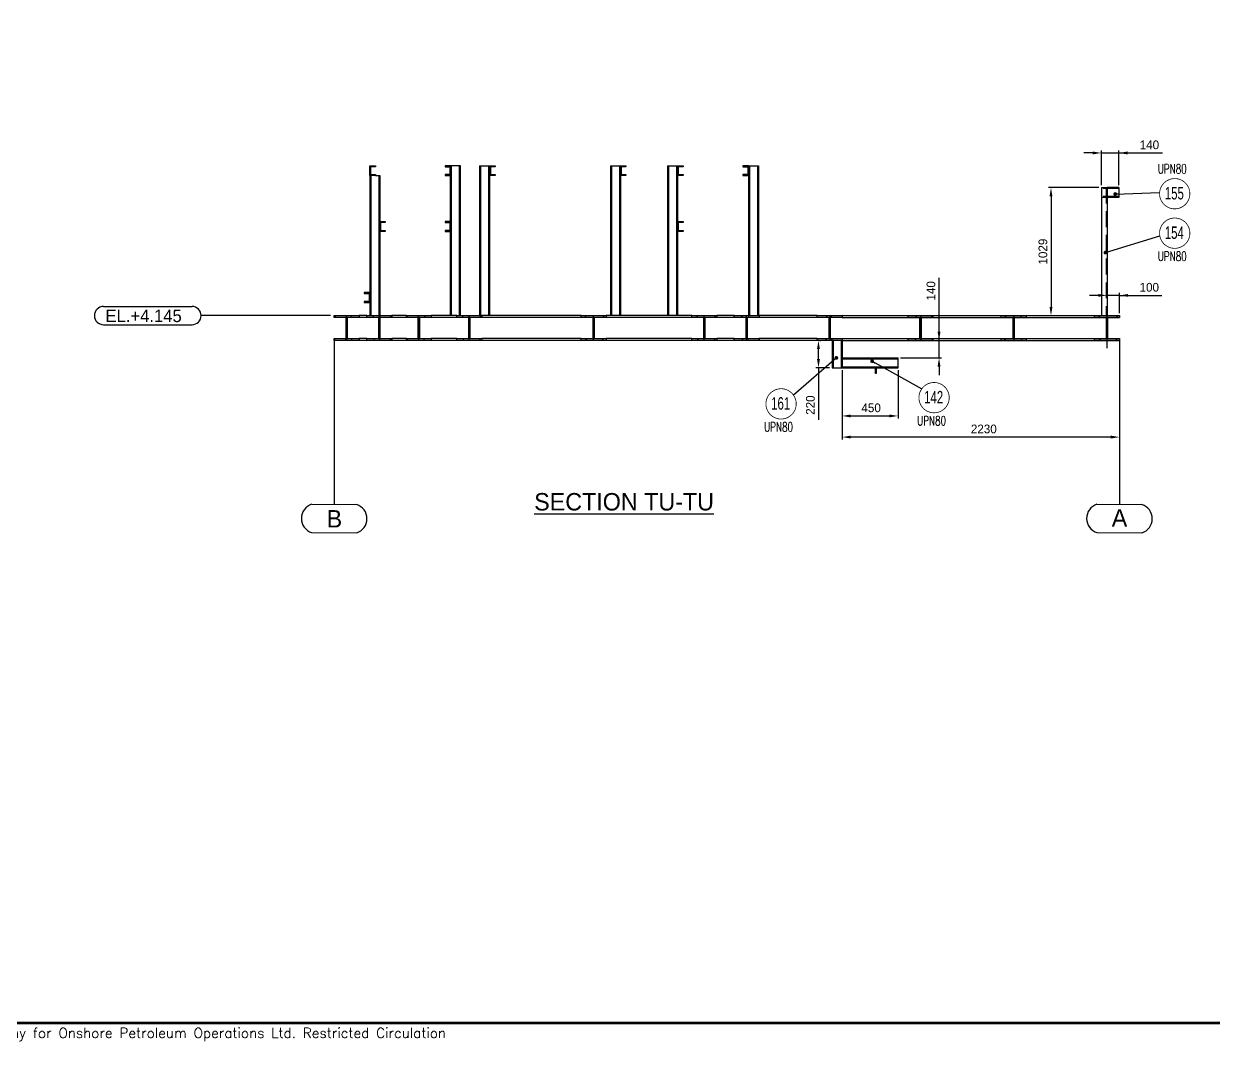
# Model space of a CAD drawing. Header units: millimetres. Extents: x 0 to 16187, y -20471 to 6290.
# Drawn here: x 11028.1 to 11506.3, y 3874.1 to 4283.1 of the extents above; entities that cross this region are included whole.
import ezdxf
from ezdxf.enums import TextEntityAlignment as Align

# ---------------------------------------------------------------- set-up
doc = ezdxf.new("R2010")
doc.units = ezdxf.units.MM
doc.header["$PDSIZE"] = -1
doc.linetypes.add('CENTERX2', pattern=[20.32, 12.7, -2.54, 2.54, -2.54])
doc.linetypes.add('DASHED2', pattern=[9.525, 6.35, -3.175])
doc.layers.add('BORDER1', color=3, linetype='Continuous')
doc.layers.add('BORDER2', color=7, linetype='Continuous')
doc.styles.add('MtXpl_txt_shx', font='txt.shx', dxfattribs={"height": 0.2})
doc.styles.add('ROMANC', font='ROMANC', dxfattribs={"height": 5})
doc.styles.add('ROMAND-1', font='ic-romand.shx')
doc.styles.add('ROMANS', font='ROMANS.shx', dxfattribs={"width": 0.8})
doc.styles.add('ROMANT', font='ROMANT', dxfattribs={"height": 4})
doc.styles.add('SLDTEXTSTYLE2', font='TXT', dxfattribs={"width": 0.686449})
doc.dimstyles.new('AM_ISO', dxfattribs={"dimtxt": 3.5, "dimasz": 3.5, "dimexe": 1, "dimexo": 1, "dimgap": 1.5, "dimtad": 1, "dimdsep": 46, "dimtxsty": 'Standard', "dimcen": 0, "dimclrd": 1, "dimclre": 1, "dimclrt": 1, "dimadec": 0, "dimazin": 2, "dimtp": 0.1, "dimtm": 0.1, "dimtfac": 0.71, "dimtdec": 3, "dimtmove": 0, "dimatfit": 3, "dimfxl": 1, "dimlwd": -1, "dimlwe": -1, "dimarcsym": 1})
doc.dimstyles.new('AM_ISO$7', dxfattribs={"dimtxt": 3.5, "dimasz": 3.5, "dimexe": 1, "dimexo": 1, "dimgap": 1.5, "dimtad": 1, "dimtoh": 1, "dimdsep": 46, "dimtxsty": 'Standard', "dimcen": 0, "dimclrd": 1, "dimclre": 1, "dimclrt": 1, "dimadec": 0, "dimazin": 2, "dimtp": 0.1, "dimtm": 0.1, "dimtfac": 0.71, "dimtdec": 3, "dimtmove": 0, "dimatfit": 3, "dimfxl": 1, "dimlwd": -1, "dimlwe": -1, "dimarcsym": 1})
pattern_1 = [(135, (12620.2604, 4792.7155), (-2.245064, -2.245064), [])]
pattern_2 = [(225, (12620.2604, 4792.7155), (2.245064, -2.245064), [])]

# ---------------------------------------------------------------- blocks, each defined once
blk = doc.blocks.new('*D2759')
at = {"color": 1, "linetype": 'ByBlock'}
for p, q in [((11461.32, 4218.29), (11461.32, 4232.21)), ((11468.32, 4218.29), (11468.32, 4232.21)), ((11457.82, 4231.21), (11454.32, 4231.21)), ((11461.32, 4231.21), (11468.32, 4231.21)), ((11468.32, 4231.21), (11485.91, 4231.21)), ((11471.82, 4231.21), (11475.32, 4231.21))]:
    blk.add_line(p, q, dxfattribs=at)
at = {"color": 1}
for points in [[(11457.82, 4230.63), (11457.82, 4231.8), (11461.32, 4231.21)], [(11471.82, 4231.8), (11471.82, 4230.63), (11468.32, 4231.21)]]:
    blk.add_solid(points, dxfattribs=at)
at = {"layer": 'Defpoints', "color": 0}
for p in [(11468.32, 4231.21), (11461.32, 4217.29), (11468.32, 4217.29)]:
    blk.add_point(p, dxfattribs=at)
at = {"color": 1, "insert": (11480.62, 4234.46), "char_height": 3.5, "attachment_point": 5}
blk.add_mtext('140', dxfattribs=at)
blk = doc.blocks.new('*D2760')
at = {"color": 1, "linetype": 'ByBlock'}
for p, q in [((11463.57, 4173.93), (11463.57, 4174.94)), ((11468.57, 4166.84), (11468.57, 4174.94)), ((11460.07, 4173.94), (11456.57, 4173.94)), ((11468.57, 4173.94), (11463.57, 4173.94)), ((11468.57, 4173.94), (11485.57, 4173.94)), ((11472.07, 4173.94), (11475.57, 4173.94))]:
    blk.add_line(p, q, dxfattribs=at)
at = {"color": 1}
for points in [[(11460.07, 4173.36), (11460.07, 4174.52), (11463.57, 4173.94)], [(11472.07, 4174.52), (11472.07, 4173.36), (11468.57, 4173.94)]]:
    blk.add_solid(points, dxfattribs=at)
at = {"layer": 'Defpoints', "color": 0}
for p in [(11463.57, 4173.94), (11463.57, 4172.93), (11468.57, 4165.84)]:
    blk.add_point(p, dxfattribs=at)
at = {"color": 1, "insert": (11480.57, 4177.19), "char_height": 3.5, "attachment_point": 5}
blk.add_mtext('100', dxfattribs=at)
blk = doc.blocks.new('*D2764')
at = {"color": 1, "linetype": 'ByBlock'}
for p, q in [((11460.32, 4217.29), (11440.06, 4217.29)), ((11441.06, 4213.79), (11441.06, 4169.34)), ((11441.55, 4165.84), (11442.06, 4165.84))]:
    blk.add_line(p, q, dxfattribs=at)
at = {"color": 1}
for points in [[(11441.64, 4213.79), (11440.47, 4213.79), (11441.06, 4217.29)], [(11440.47, 4169.34), (11441.64, 4169.34), (11441.06, 4165.84)]]:
    blk.add_solid(points, dxfattribs=at)
at = {"layer": 'Defpoints', "color": 0}
for p in [(11461.32, 4217.29), (11440.55, 4165.84), (11441.06, 4165.84)]:
    blk.add_point(p, dxfattribs=at)
at = {"color": 1, "insert": (11437.81, 4191.56), "char_height": 3.5, "attachment_point": 5, "rotation": 90}
blk.add_mtext('1029', dxfattribs=at)
blk = doc.blocks.new('*D2765')
at = {"color": 1, "linetype": 'ByBlock'}
for p, q in [((11468.57, 4154.84), (11468.57, 4115.98)), ((11357.07, 4143.84), (11357.07, 4115.98)), ((11465.07, 4116.98), (11360.57, 4116.98))]:
    blk.add_line(p, q, dxfattribs=at)
at = {"color": 1}
for points in [[(11360.57, 4117.57), (11360.57, 4116.4), (11357.07, 4116.98)], [(11465.07, 4116.4), (11465.07, 4117.57), (11468.57, 4116.98)]]:
    blk.add_solid(points, dxfattribs=at)
at = {"layer": 'Defpoints', "color": 0}
for p in [(11468.57, 4155.84), (11357.07, 4144.84), (11357.07, 4116.98)]:
    blk.add_point(p, dxfattribs=at)
at = {"color": 1, "insert": (11414.04, 4120.23), "char_height": 3.5, "attachment_point": 5}
blk.add_mtext('2230', dxfattribs=at)
blk = doc.blocks.new('*D2766')
at = {"color": 1, "linetype": 'ByBlock'}
for p, q in [((11396.05, 4155.84), (11396.05, 4181.07)), ((11396.05, 4159.34), (11396.05, 4162.84)), ((11395.35, 4155.84), (11397.05, 4155.84)), ((11396.05, 4148.84), (11396.05, 4155.84)), ((11380.57, 4148.84), (11397.05, 4148.84)), ((11396.05, 4145.34), (11396.05, 4141.84))]:
    blk.add_line(p, q, dxfattribs=at)
at = {"color": 1}
for points in [[(11395.46, 4159.34), (11396.63, 4159.34), (11396.05, 4155.84)], [(11396.63, 4145.34), (11395.46, 4145.34), (11396.05, 4148.84)]]:
    blk.add_solid(points, dxfattribs=at)
at = {"layer": 'Defpoints', "color": 0}
for p in [(11394.35, 4155.84), (11396.05, 4155.84), (11379.57, 4148.84)]:
    blk.add_point(p, dxfattribs=at)
at = {"color": 1, "insert": (11392.8, 4175.77), "char_height": 3.5, "attachment_point": 5, "rotation": 90}
blk.add_mtext('140', dxfattribs=at)
blk = doc.blocks.new('*D2767')
at = {"color": 1, "linetype": 'ByBlock'}
for p, q in [((11348.07, 4155.84), (11348.57, 4155.84)), ((11347.57, 4148.34), (11347.57, 4152.34)), ((11352.07, 4144.84), (11346.57, 4144.84)), ((11347.57, 4144.84), (11347.57, 4123.96))]:
    blk.add_line(p, q, dxfattribs=at)
at = {"color": 1}
for points in [[(11348.15, 4152.34), (11346.98, 4152.34), (11347.57, 4155.84)], [(11346.98, 4148.34), (11348.15, 4148.34), (11347.57, 4144.84)]]:
    blk.add_solid(points, dxfattribs=at)
at = {"layer": 'Defpoints', "color": 0}
for p in [(11347.07, 4155.84), (11347.57, 4155.84), (11353.07, 4144.84)]:
    blk.add_point(p, dxfattribs=at)
at = {"color": 1, "insert": (11344.32, 4129.83), "char_height": 3.5, "attachment_point": 5, "rotation": 90}
blk.add_mtext('220', dxfattribs=at)
blk = doc.blocks.new('*D2768')
at = {"color": 1, "linetype": 'ByBlock'}
for p, q in [((11357.07, 4143.84), (11357.07, 4124.48)), ((11379.57, 4143.84), (11379.57, 4124.48)), ((11360.57, 4125.48), (11376.07, 4125.48))]:
    blk.add_line(p, q, dxfattribs=at)
at = {"color": 1}
for points in [[(11360.57, 4126.07), (11360.57, 4124.9), (11357.07, 4125.48)], [(11376.07, 4124.9), (11376.07, 4126.07), (11379.57, 4125.48)]]:
    blk.add_solid(points, dxfattribs=at)
at = {"layer": 'Defpoints', "color": 0}
for p in [(11357.07, 4144.84), (11379.57, 4144.84), (11379.57, 4125.48)]:
    blk.add_point(p, dxfattribs=at)
at = {"color": 1, "insert": (11368.74, 4128.73), "char_height": 3.5, "attachment_point": 5}
blk.add_mtext('450', dxfattribs=at)
blk = doc.blocks.new('A$7E9316163A2427E')
at = {"color": 7, "linetype": 'Continuous', "lineweight": 25}
for p, q in [((3.67, 7.35), (39.25, 7.35)), ((3.67, 0), (39.25, 0))]:
    blk.add_line(p, q, dxfattribs=at)
for centre, start, end in [((3.67, 3.67), 90, 270), ((39.25, 3.67), 270, 90)]:
    blk.add_arc(centre, 3.67, start, end, dxfattribs=at)
blk.add_text('EL.+4.145', height=5, dxfattribs=at).set_placement((4.45, 1.05))
blk = doc.blocks.new('A$7E9318A251333')
at = {"color": 1}
blk.add_line((13.2, 77.37), (13.2, 11.43), dxfattribs=at)
at = {"color": 1, "ltscale": 0.2}
blk.add_line((4.15, 11.48), (22.25, 11.39), dxfattribs=at)
at = {"color": 1, "linetype": 'Continuous', "lineweight": 25}
blk.add_line((4.14, 0.09), (22.29, 0.01), dxfattribs=at)
at = {"color": 1, "ltscale": 0.2}
for centre, radius, start, end in [((5.98, 5.79), 5.98, 107.869, 252.0246), ((20.4, 5.69), 5.99, 287.9651, 71.9697)]:
    blk.add_arc(centre, radius, start, end, dxfattribs=at)
at = {"color": 1, "linetype": 'Continuous', "lineweight": 25}
blk.add_text('B', height=7, rotation=359.9537, dxfattribs=at).set_placement((10.17, 2.17))
blk = doc.blocks.new('A$7E9318A25A27D')
at = {"color": 1}
blk.add_line((13.2, 77.36), (13.2, 11.43), dxfattribs=at)
at = {"color": 1, "ltscale": 0.2}
blk.add_line((4.15, 11.48), (22.25, 11.39), dxfattribs=at)
at = {"color": 1, "linetype": 'Continuous', "lineweight": 25}
blk.add_line((4.14, 0.09), (22.29, 0.01), dxfattribs=at)
at = {"color": 1, "ltscale": 0.2}
for centre, radius, start, end in [((5.98, 5.79), 5.98, 107.869, 252.0246), ((20.4, 5.69), 5.99, 287.9651, 71.9697)]:
    blk.add_arc(centre, radius, start, end, dxfattribs=at)
at = {"color": 1, "linetype": 'Continuous', "lineweight": 25}
blk.add_text('A', height=7, rotation=359.9537, dxfattribs=at).set_placement((10.1, 2.5))
blk = doc.blocks.new('*U609')
at = {"layer": 'BORDER1', "color": 154, "true_color": 0x1859a9, "const_width": 1}
blk.add_lwpolyline([(1.81, 811), (1144, 811), (1144, 0), (0, 0), (0, 811)], close=True, dxfattribs=at)
at = {"layer": 'BORDER2', "color": 154, "true_color": 0x1859a9, "style": 'ROMANS'}
blk.add_text('2017 ADNOC Onshore . All rights reserved. Abu Dhabi Company for Onshore Petroleum Operations Ltd. Restricted Circulation', height=4, dxfattribs=at).set_placement((489.5, -2), align=Align.TOP_CENTER)
at = {"layer": 'BORDER2', "flags": 8}
for tag, height, style, p in [('REV-A', 3.24, 'ROMANS', (986.93, 140.25)), ('RE-A', 8.06, 'ROMANT', (1084.63, 7.17))]:
    blk.add_attdef(tag, text='', height=height, dxfattribs=dict(at, style=style)).set_placement(p, align=Align.CENTER)
at = {"layer": 'BORDER2', "style": 'ROMANS', "width": 3.830216}
blk.add_attdef('DATE-A', text='', height=3.24, dxfattribs=at).set_placement((995.51, 140.25), (1008.51, 140.25), align=Align.FIT)
at = {"layer": 'BORDER2'}
for tag, height, style, p in [('DRN-A', 3.24, 'ROMANS', (1018.38, 140.25)), ('CHD-A', 3.24, 'ROMANS', (1032.35, 140.25)), ('APD-A', 3.24, 'ROMANS', (1046.64, 140.25)), ('CONS_CONT_VEND', 4.2, 'ROMANC', (1061.39, 72.83))]:
    blk.add_attdef(tag, text='', height=height, dxfattribs=dict(at, style=style)).set_placement(p, align=Align.CENTER)
at = {"layer": 'BORDER2', "style": 'ROMANS', "width": 0.8}
for tag, p, height in [('1:X', (997.23, 122.55), 3.5), ('LOC', (1042.74, 122.55), 3.5), ('PROJ_NO', (1118.64, 122.55), 3.5), ('CONS_DRG_NO', (1011, 63), 3)]:
    blk.add_attdef(tag, p, '', height=height, dxfattribs=at)
at = {"layer": 'BORDER2', "lineweight": 30, "width": 0.8, "flags": 104}
blk.add_attdef('COMMENTS-A', text='', height=2.2, dxfattribs=at).set_placement((1055.21, 142.07), align=Align.MIDDLE_LEFT)
at = {"layer": 'BORDER2', "style": 'ROMANS', "width": 0.8}
for tag, p in [('PROJECT_TITLE_1', (1061.07, 55.35)), ('PROJECT_TITLE_2', (1061.07, 49.3))]:
    blk.add_attdef(tag, text='', height=3.5, dxfattribs=at).set_placement(p, align=Align.MIDDLE)
at = {"layer": 'BORDER2', "style": 'ROMANT', "width": 0.8}
for tag, p in [('DRG_TITLE_1', (1061.07, 36.31)), ('DRG_TITLE_2', (1061.07, 28.31)), ('DRG_TITLE_3', (1061.07, 20.31))]:
    blk.add_attdef(tag, text='', height=5, dxfattribs=at).set_placement(p, align=Align.CENTER)
at = {"layer": 'BORDER2', "style": 'ROMANT'}
for tag, p in [('AR', (995, 7.17)), ('PA', (1011.74, 7.17)), ('DC', (1028.45, 7.17)), ('TS', (1120.84, 7.17))]:
    blk.add_attdef(tag, p, '', height=8.06, dxfattribs=at)
for tag, p in [('SRNO', (1074.7, 7.17)), ('SH', (1115.8, 7.18))]:
    blk.add_attdef(tag, text='', height=8.06, dxfattribs=at).set_placement(p, align=Align.RIGHT)
at = {"layer": 'BORDER2', "style": 'ROMANS', "flags": 2}
blk.add_attdef('TB_VERSION', text='', height=2, dxfattribs=at).set_placement((1, -1), align=Align.TOP_LEFT)

msp = doc.modelspace()

# ---------------------------------------------------------------- hatches: boundary and pattern name
at = {"linetype": 'Continuous', "lineweight": 18}
h = msp.add_hatch(dxfattribs=at)
h.set_pattern_fill('ANSI31', angle=180, style=0)
h.set_pattern_definition(pattern_2)
h.paths.add_polyline_path([(11152.8736, 4155.83878), (11157.8736, 4155.83878), (11157.8736, 4165.83878), (11152.8736, 4165.83878), (11152.8736, 4165.08878), (11157.6486, 4165.08878), (11157.6486, 4156.58878), (11152.8736, 4156.58878)], flags=0)
h = msp.add_hatch(dxfattribs=at)
h.set_pattern_fill('ANSI31', angle=90, style=0)
h.set_pattern_definition(pattern_1)
h.paths.add_polyline_path([(11158.0986, 4156.58878), (11158.0986, 4165.08878), (11162.8736, 4165.08878), (11162.8736, 4165.83878), (11157.8736, 4165.83878), (11157.8736, 4155.83878), (11162.8736, 4155.83878), (11162.8736, 4156.58878)], flags=0)
h = msp.add_hatch(dxfattribs=at)
h.set_pattern_fill('ANSI31', angle=90, style=0)
h.set_pattern_definition(pattern_1)
h.paths.add_polyline_path([(11171.0236, 4155.83878), (11171.0236, 4165.83878), (11166.0236, 4165.83878), (11166.0236, 4165.08878), (11170.7986, 4165.08878), (11170.7986, 4156.58878), (11166.0236, 4156.58878), (11166.0236, 4155.83878)], flags=0)
h = msp.add_hatch(dxfattribs=at)
h.set_pattern_fill('ANSI31', angle=180, style=0)
h.set_pattern_definition(pattern_2)
h.paths.add_polyline_path([(11171.0236, 4155.83878), (11176.0236, 4155.83878), (11176.0236, 4156.58878), (11171.2486, 4156.58878), (11171.2486, 4165.08878), (11176.0236, 4165.08878), (11176.0236, 4165.83878), (11171.0236, 4165.83878)], flags=0)
h = msp.add_hatch(dxfattribs=at)
h.set_pattern_fill('ANSI31', angle=90, style=0)
h.set_pattern_definition(pattern_1)
h.paths.add_polyline_path([(11186.9236, 4155.83878), (11186.9236, 4165.83878), (11181.9236, 4165.83878), (11181.9236, 4165.08878), (11186.6986, 4165.08878), (11186.6986, 4156.58878), (11181.9236, 4156.58878), (11181.9236, 4155.83878)], flags=0)
h = msp.add_hatch(dxfattribs=at)
h.set_pattern_fill('ANSI31', angle=180, style=0)
h.set_pattern_definition(pattern_2)
h.paths.add_polyline_path([(11186.9236, 4155.83878), (11191.9236, 4155.83878), (11191.9236, 4156.58878), (11187.1486, 4156.58878), (11187.1486, 4165.08878), (11191.9236, 4165.08878), (11191.9236, 4165.83878), (11186.9236, 4165.83878)], flags=0)
h = msp.add_hatch(dxfattribs=at)
h.set_pattern_fill('ANSI31', angle=90, style=0)
h.set_pattern_definition(pattern_1)
h.paths.add_polyline_path([(11207.1736, 4155.83878), (11207.1736, 4165.83878), (11202.1736, 4165.83878), (11202.1736, 4165.08878), (11206.9486, 4165.08878), (11206.9486, 4156.58878), (11202.1736, 4156.58878), (11202.1736, 4155.83878)], flags=0)
h = msp.add_hatch(dxfattribs=at)
h.set_pattern_fill('ANSI31', angle=180, style=0)
h.set_pattern_definition(pattern_2)
h.paths.add_polyline_path([(11207.1736, 4155.83878), (11212.1736, 4155.83878), (11212.1736, 4156.58878), (11207.3986, 4156.58878), (11207.3986, 4165.08878), (11212.1736, 4165.08878), (11212.1736, 4165.83878), (11207.1736, 4165.83878)], flags=0)
h = msp.add_hatch(dxfattribs=at)
h.set_pattern_fill('ANSI31', angle=90, style=0)
h.set_pattern_definition(pattern_1)
h.paths.add_polyline_path([(11257.1736, 4155.83878), (11257.1736, 4165.83878), (11252.1736, 4165.83878), (11252.1736, 4165.08878), (11256.9486, 4165.08878), (11256.9486, 4156.58878), (11252.1736, 4156.58878), (11252.1736, 4155.83878)], flags=0)
h = msp.add_hatch(dxfattribs=at)
h.set_pattern_fill('ANSI31', angle=180, style=0)
h.set_pattern_definition(pattern_2)
h.paths.add_polyline_path([(11257.1736, 4155.83878), (11262.1736, 4155.83878), (11262.1736, 4156.58878), (11257.3986, 4156.58878), (11257.3986, 4165.08878), (11262.1736, 4165.08878), (11262.1736, 4165.83878), (11257.1736, 4165.83878)], flags=0)
h = msp.add_hatch(dxfattribs=at)
h.set_pattern_fill('ANSI31', angle=90, style=0)
h.set_pattern_definition(pattern_1)
h.paths.add_polyline_path([(11301.6736, 4155.83878), (11301.6736, 4165.83878), (11296.6736, 4165.83878), (11296.6736, 4165.08878), (11301.4486, 4165.08878), (11301.4486, 4156.58878), (11296.6736, 4156.58878), (11296.6736, 4155.83878)], flags=0)
h = msp.add_hatch(dxfattribs=at)
h.set_pattern_fill('ANSI31', angle=180, style=0)
h.set_pattern_definition(pattern_2)
h.paths.add_polyline_path([(11301.6736, 4155.83878), (11306.6736, 4155.83878), (11306.6736, 4156.58878), (11301.8986, 4156.58878), (11301.8986, 4165.08878), (11306.6736, 4165.08878), (11306.6736, 4165.83878), (11301.6736, 4165.83878)], flags=0)
h = msp.add_hatch(dxfattribs=at)
h.set_pattern_fill('ANSI31', angle=90, style=0)
h.set_pattern_definition(pattern_1)
h.paths.add_polyline_path([(11318.6736, 4155.83878), (11318.6736, 4165.83878), (11313.6736, 4165.83878), (11313.6736, 4165.08878), (11318.4486, 4165.08878), (11318.4486, 4156.58878), (11313.6736, 4156.58878), (11313.6736, 4155.83878)], flags=0)
h = msp.add_hatch(dxfattribs=at)
h.set_pattern_fill('ANSI31', angle=180, style=0)
h.set_pattern_definition(pattern_2)
h.paths.add_polyline_path([(11318.6736, 4155.83878), (11323.6736, 4155.83878), (11323.6736, 4156.58878), (11318.8986, 4156.58878), (11318.8986, 4165.08878), (11323.6736, 4165.08878), (11323.6736, 4165.83878), (11318.6736, 4165.83878)], flags=0)
h = msp.add_hatch(dxfattribs=at)
h.set_pattern_fill('ANSI31', angle=180, style=0)
h.set_pattern_definition(pattern_2)
h.paths.add_polyline_path([(11347.0736, 4155.83878), (11352.0736, 4155.83878), (11352.0736, 4165.83878), (11347.0736, 4165.83878), (11347.0736, 4165.08878), (11351.8486, 4165.08878), (11351.8486, 4156.58878), (11347.0736, 4156.58878)], flags=0)
h = msp.add_hatch(dxfattribs=at)
h.set_pattern_fill('ANSI31', angle=90, style=0)
h.set_pattern_definition(pattern_1)
h.paths.add_polyline_path([(11352.0736, 4155.83878), (11357.0736, 4155.83878), (11357.0736, 4156.58878), (11352.2986, 4156.58878), (11352.2986, 4165.08878), (11357.0736, 4165.08878), (11357.0736, 4165.83878), (11352.0736, 4165.83878)], flags=0)
h = msp.add_hatch(dxfattribs=at)
h.set_pattern_fill('ANSI31', angle=180, style=0)
h.set_pattern_definition(pattern_2)
h.paths.add_polyline_path([(11383.5736, 4155.83878), (11388.5736, 4155.83878), (11388.5736, 4165.83878), (11383.5736, 4165.83878), (11383.5736, 4165.08878), (11388.3486, 4165.08878), (11388.3486, 4156.58878), (11383.5736, 4156.58878)], flags=0)
h = msp.add_hatch(dxfattribs=at)
h.set_pattern_fill('ANSI31', angle=90, style=0)
h.set_pattern_definition(pattern_1)
h.paths.add_polyline_path([(11388.5736, 4155.83878), (11393.5736, 4155.83878), (11393.5736, 4156.58878), (11388.7986, 4156.58878), (11388.7986, 4165.08878), (11393.5736, 4165.08878), (11393.5736, 4165.83878), (11388.5736, 4165.83878)], flags=0)
h = msp.add_hatch(dxfattribs=at)
h.set_pattern_fill('ANSI31', angle=180, style=0)
h.set_pattern_definition(pattern_2)
h.paths.add_polyline_path([(11421.0736, 4155.83878), (11426.0736, 4155.83878), (11426.0736, 4165.83878), (11421.0736, 4165.83878), (11421.0736, 4165.08878), (11425.8486, 4165.08878), (11425.8486, 4156.58878), (11421.0736, 4156.58878)], flags=0)
h = msp.add_hatch(dxfattribs=at)
h.set_pattern_fill('ANSI31', angle=90, style=0)
h.set_pattern_definition(pattern_1)
h.paths.add_polyline_path([(11426.0736, 4155.83878), (11431.0736, 4155.83878), (11431.0736, 4156.58878), (11426.2986, 4156.58878), (11426.2986, 4165.08878), (11431.0736, 4165.08878), (11431.0736, 4165.83878), (11426.0736, 4165.83878)], flags=0)
h = msp.add_hatch(dxfattribs=at)
h.set_pattern_fill('ANSI31', angle=90, style=0)
h.set_pattern_definition(pattern_1)
h.paths.add_polyline_path([(11463.3486, 4165.08878), (11463.3486, 4156.58878), (11458.5736, 4156.58878), (11458.5736, 4155.83878), (11463.5736, 4155.83878), (11463.5736, 4165.83878), (11458.5736, 4165.83878), (11458.5736, 4165.08878)], flags=0)
h = msp.add_hatch(dxfattribs=at)
h.set_pattern_fill('ANSI31', angle=180, style=0)
h.set_pattern_definition(pattern_2)
h.paths.add_polyline_path([(11463.5736, 4155.83878), (11468.5736, 4155.83878), (11468.5736, 4156.58878), (11463.7986, 4156.58878), (11463.7986, 4165.08878), (11468.5736, 4165.08878), (11468.5736, 4165.83878), (11463.5736, 4165.83878)], flags=0)

# ---------------------------------------------------------------- linework, layer by layer
at = {"color": 7, "linetype": 'Continuous', "lineweight": 25}
for p, q in [((11167.1736, 4226.08878), (11169.4236, 4226.08878)), ((11167.1736, 4222.08878), (11167.1736, 4226.08878)), ((11167.4736, 4225.68878), (11167.4736, 4222.48878)), ((11169.4236, 4225.68878), (11167.4736, 4225.68878)), ((11167.4736, 4222.48878), (11169.4236, 4222.48878)), ((11169.4236, 4226.08878), (11169.4236, 4225.68878)), ((11169.4236, 4222.48878), (11169.4236, 4222.08878)), ((11197.4236, 4226.08878), (11197.4236, 4225.68878)), ((11199.6736, 4226.08878), (11197.4236, 4226.08878)), ((11197.4236, 4225.68878), (11199.3736, 4225.68878)), ((11197.4236, 4222.48878), (11197.4236, 4222.08878)), ((11199.3736, 4222.48878), (11197.4236, 4222.48878)), ((11199.3736, 4225.68878), (11199.3736, 4222.48878)), ((11199.6736, 4222.08878), (11199.6736, 4226.08878)), ((11200.0736, 4226.08878), (11199.6736, 4226.08878)), ((11199.6736, 4165.83878), (11199.6736, 4226.08878)), ((11200.0736, 4165.83878), (11200.0736, 4226.08878)), ((11203.2736, 4226.08878), (11200.0736, 4226.08878)), ((11203.2736, 4165.83878), (11203.2736, 4226.08878)), ((11203.6736, 4226.08878), (11203.2736, 4226.08878)), ((11203.6736, 4165.83878), (11203.6736, 4226.08878)), ((11211.3486, 4226.08878), (11211.3486, 4165.83878)), ((11211.3486, 4226.08878), (11211.7486, 4226.08878)), ((11211.7486, 4226.08878), (11211.7486, 4165.83878)), ((11211.7486, 4226.08878), (11214.9486, 4226.08878)), ((11214.9486, 4226.08878), (11215.3486, 4226.08878)), ((11214.9486, 4226.08878), (11214.9486, 4165.83878)), ((11215.3486, 4222.08878), (11215.3486, 4226.08878)), ((11215.3486, 4226.08878), (11217.5986, 4226.08878)), ((11215.3486, 4226.08878), (11215.3486, 4165.83878)), ((11217.5986, 4225.68878), (11215.6486, 4225.68878)), ((11215.6486, 4225.68878), (11215.6486, 4222.48878)), ((11215.6486, 4222.48878), (11217.5986, 4222.48878)), ((11217.5986, 4226.08878), (11217.5986, 4225.68878)), ((11217.5986, 4222.48878), (11217.5986, 4222.08878)), ((11263.9236, 4226.08878), (11263.9236, 4165.83878)), ((11263.9236, 4226.08878), (11264.3236, 4226.08878)), ((11264.3236, 4226.08878), (11264.3236, 4165.83878)), ((11264.3236, 4226.08878), (11267.5236, 4226.08878)), ((11267.5236, 4226.08878), (11267.5236, 4165.83878)), ((11267.5236, 4226.08878), (11267.9236, 4226.08878)), ((11267.9236, 4226.08878), (11270.1736, 4226.08878)), ((11267.9236, 4222.08878), (11267.9236, 4226.08878)), ((11267.9236, 4226.08878), (11267.9236, 4165.83878)), ((11270.1736, 4225.68878), (11268.2236, 4225.68878)), ((11268.2236, 4225.68878), (11268.2236, 4222.48878)), ((11268.2236, 4222.48878), (11270.1736, 4222.48878)), ((11270.1736, 4226.08878), (11270.1736, 4225.68878)), ((11270.1736, 4222.48878), (11270.1736, 4222.08878)), ((11286.9236, 4226.08878), (11287.3236, 4226.08878)), ((11286.9236, 4226.08878), (11286.9236, 4165.83878)), ((11287.3236, 4226.08878), (11287.3236, 4165.83878)), ((11287.3236, 4226.08878), (11290.5236, 4226.08878)), ((11290.5236, 4226.08878), (11290.5236, 4165.83878)), ((11290.5236, 4226.08878), (11290.9236, 4226.08878)), ((11290.9236, 4226.08878), (11293.1736, 4226.08878)), ((11290.9236, 4222.08878), (11290.9236, 4226.08878)), ((11290.9236, 4226.08878), (11290.9236, 4165.83878)), ((11291.2236, 4225.68878), (11291.2236, 4222.48878)), ((11293.1736, 4225.68878), (11291.2236, 4225.68878)), ((11291.2236, 4222.48878), (11293.1736, 4222.48878)), ((11293.1736, 4226.08878), (11293.1736, 4225.68878)), ((11293.1736, 4222.48878), (11293.1736, 4222.08878)), ((11317.1736, 4226.08878), (11317.1736, 4225.68878)), ((11319.4236, 4226.08878), (11317.1736, 4226.08878)), ((11317.1736, 4225.68878), (11319.1236, 4225.68878)), ((11317.1736, 4222.48878), (11317.1736, 4222.08878)), ((11319.1236, 4222.48878), (11317.1736, 4222.48878)), ((11319.1236, 4225.68878), (11319.1236, 4222.48878)), ((11319.4236, 4222.08878), (11319.4236, 4226.08878)), ((11319.4236, 4226.08878), (11319.4236, 4165.83878)), ((11319.4236, 4226.08878), (11319.8236, 4226.08878)), ((11319.8236, 4226.08878), (11319.8236, 4165.83878)), ((11319.8236, 4226.08878), (11323.0236, 4226.08878)), ((11323.0236, 4226.08878), (11323.4236, 4226.08878)), ((11323.0236, 4226.08878), (11323.0236, 4165.83878)), ((11323.4236, 4226.08878), (11323.4236, 4165.83878)), ((11169.4236, 4222.08878), (11167.1736, 4222.08878)), ((11167.1736, 4222.08878), (11167.1736, 4165.83878)), ((11167.1736, 4222.08878), (11167.5736, 4222.08878)), ((11167.5736, 4222.08878), (11167.5736, 4165.83878)), ((11169.4236, 4222.08878), (11170.7736, 4222.08878)), ((11170.7736, 4222.08878), (11170.7736, 4165.83878)), ((11170.7736, 4222.08878), (11171.1736, 4222.08878)), ((11171.1736, 4222.08878), (11171.1736, 4165.83878)), ((11197.4236, 4222.08878), (11199.6736, 4222.08878)), ((11217.5986, 4222.08878), (11215.3486, 4222.08878)), ((11270.1736, 4222.08878), (11267.9236, 4222.08878)), ((11293.1736, 4222.08878), (11290.9236, 4222.08878)), ((11317.1736, 4222.08878), (11319.4236, 4222.08878)), ((11461.3236, 4217.28878), (11461.3236, 4165.83878)), ((11461.3236, 4217.28878), (11463.5736, 4217.28878)), ((11468.3236, 4217.28878), (11463.5736, 4217.28878)), ((11463.5736, 4217.28878), (11463.5736, 4165.83878)), ((11468.3236, 4213.28878), (11463.5736, 4213.28878)), ((11468.3236, 4217.28878), (11468.3236, 4213.28878)), ((11171.1736, 4203.58878), (11173.4236, 4203.58878)), ((11171.1736, 4199.58878), (11171.1736, 4203.58878)), ((11173.4236, 4203.58878), (11173.4236, 4203.18878)), ((11197.4236, 4203.58878), (11197.4236, 4203.18878)), ((11199.6736, 4203.58878), (11197.4236, 4203.58878)), ((11199.6736, 4199.58878), (11199.6736, 4203.58878)), ((11290.9236, 4199.58878), (11290.9236, 4203.58878)), ((11290.9236, 4203.58878), (11293.1736, 4203.58878)), ((11293.1736, 4203.58878), (11293.1736, 4203.18878)), ((11173.4236, 4199.58878), (11171.1736, 4199.58878)), ((11173.4236, 4203.18878), (11171.4736, 4203.18878)), ((11171.4736, 4203.18878), (11171.4736, 4199.98878)), ((11171.4736, 4199.98878), (11173.4236, 4199.98878)), ((11173.4236, 4199.98878), (11173.4236, 4199.58878)), ((11197.4236, 4203.18878), (11199.3736, 4203.18878)), ((11197.4236, 4199.98878), (11197.4236, 4199.58878)), ((11199.3736, 4199.98878), (11197.4236, 4199.98878)), ((11197.4236, 4199.58878), (11199.6736, 4199.58878)), ((11199.3736, 4203.18878), (11199.3736, 4199.98878)), ((11293.1736, 4199.58878), (11290.9236, 4199.58878)), ((11293.1736, 4203.18878), (11291.2236, 4203.18878)), ((11291.2236, 4203.18878), (11291.2236, 4199.98878)), ((11291.2236, 4199.98878), (11293.1736, 4199.98878)), ((11293.1736, 4199.98878), (11293.1736, 4199.58878)), ((11164.9236, 4175.08878), (11164.9236, 4174.68878)), ((11167.1736, 4175.08878), (11164.9236, 4175.08878)), ((11164.9236, 4174.68878), (11166.8736, 4174.68878)), ((11166.8736, 4174.68878), (11166.8736, 4171.48878)), ((11167.1736, 4171.08878), (11167.1736, 4175.08878)), ((11164.9236, 4171.48878), (11164.9236, 4171.08878)), ((11166.8736, 4171.48878), (11164.9236, 4171.48878)), ((11164.9236, 4171.08878), (11167.1736, 4171.08878)), ((11152.8736, 4165.83878), (11157.8736, 4165.83878)), ((11152.8736, 4165.08878), (11152.8736, 4165.83878)), ((11157.6486, 4165.08878), (11152.8736, 4165.08878)), ((11157.6486, 4156.58878), (11157.6486, 4165.08878)), ((11157.8736, 4165.83878), (11162.8736, 4165.83878)), ((11158.0986, 4165.08878), (11158.0986, 4156.58878)), ((11162.8736, 4165.08878), (11158.0986, 4165.08878)), ((11162.8736, 4165.83878), (11162.8736, 4165.08878)), ((11166.0236, 4165.83878), (11162.8736, 4165.83878)), ((11166.0236, 4165.08878), (11162.8736, 4165.08878)), ((11166.0236, 4165.08878), (11166.0236, 4165.83878)), ((11166.0236, 4165.83878), (11171.0236, 4165.83878)), ((11170.7986, 4165.08878), (11166.0236, 4165.08878)), ((11170.7986, 4156.58878), (11170.7986, 4165.08878)), ((11171.0236, 4165.83878), (11176.0236, 4165.83878)), ((11176.0236, 4165.08878), (11171.2486, 4165.08878)), ((11171.2486, 4165.08878), (11171.2486, 4156.58878)), ((11176.0236, 4165.83878), (11176.0236, 4165.08878)), ((11181.9236, 4165.83878), (11176.0236, 4165.83878)), ((11181.9236, 4165.08878), (11176.0236, 4165.08878)), ((11181.9236, 4165.08878), (11181.9236, 4165.83878)), ((11181.9236, 4165.83878), (11186.9236, 4165.83878)), ((11186.6986, 4165.08878), (11181.9236, 4165.08878)), ((11186.6986, 4156.58878), (11186.6986, 4165.08878)), ((11186.9236, 4165.83878), (11191.9236, 4165.83878)), ((11191.9236, 4165.08878), (11187.1486, 4165.08878)), ((11187.1486, 4165.08878), (11187.1486, 4156.58878)), ((11191.9236, 4165.83878), (11191.9236, 4165.08878)), ((11202.1736, 4165.83878), (11191.9236, 4165.83878)), ((11202.1736, 4165.08878), (11191.9236, 4165.08878)), ((11202.1736, 4165.08878), (11202.1736, 4165.83878)), ((11202.1736, 4165.83878), (11207.1736, 4165.83878)), ((11206.9486, 4165.08878), (11202.1736, 4165.08878)), ((11206.9486, 4156.58878), (11206.9486, 4165.08878)), ((11207.1736, 4165.83878), (11212.1736, 4165.83878)), ((11212.1736, 4165.08878), (11207.3986, 4165.08878)), ((11207.3986, 4165.08878), (11207.3986, 4156.58878)), ((11212.1736, 4165.83878), (11212.1736, 4165.08878)), ((11252.1736, 4165.83878), (11212.1736, 4165.83878)), ((11252.1736, 4165.08878), (11212.1736, 4165.08878)), ((11252.1736, 4165.08878), (11252.1736, 4165.83878)), ((11252.1736, 4165.83878), (11257.1736, 4165.83878)), ((11256.9486, 4165.08878), (11252.1736, 4165.08878)), ((11256.9486, 4156.58878), (11256.9486, 4165.08878)), ((11257.1736, 4165.83878), (11262.1736, 4165.83878)), ((11262.1736, 4165.08878), (11257.3986, 4165.08878)), ((11257.3986, 4165.08878), (11257.3986, 4156.58878)), ((11262.1736, 4165.83878), (11262.1736, 4165.08878)), ((11296.6736, 4165.83878), (11262.1736, 4165.83878)), ((11296.6736, 4165.08878), (11262.1736, 4165.08878)), ((11296.6736, 4165.08878), (11296.6736, 4165.83878)), ((11296.6736, 4165.83878), (11301.6736, 4165.83878)), ((11301.4486, 4165.08878), (11296.6736, 4165.08878)), ((11301.4486, 4156.58878), (11301.4486, 4165.08878)), ((11301.6736, 4165.83878), (11306.6736, 4165.83878)), ((11306.6736, 4165.08878), (11301.8986, 4165.08878)), ((11301.8986, 4165.08878), (11301.8986, 4156.58878)), ((11306.6736, 4165.83878), (11306.6736, 4165.08878)), ((11313.6736, 4165.83878), (11306.6736, 4165.83878)), ((11313.6736, 4165.08878), (11306.6736, 4165.08878)), ((11313.6736, 4165.08878), (11313.6736, 4165.83878)), ((11313.6736, 4165.83878), (11318.6736, 4165.83878)), ((11318.4486, 4165.08878), (11313.6736, 4165.08878)), ((11318.4486, 4156.58878), (11318.4486, 4165.08878)), ((11318.6736, 4165.83878), (11323.6736, 4165.83878)), ((11323.6736, 4165.08878), (11318.8986, 4165.08878)), ((11318.8986, 4165.08878), (11318.8986, 4156.58878)), ((11323.6736, 4165.83878), (11323.6736, 4165.08878)), ((11347.0736, 4165.83878), (11323.6736, 4165.83878)), ((11347.0736, 4165.08878), (11323.6736, 4165.08878)), ((11347.0736, 4165.83878), (11352.0736, 4165.83878)), ((11347.0736, 4165.08878), (11347.0736, 4165.83878)), ((11351.8486, 4165.08878), (11347.0736, 4165.08878)), ((11351.8486, 4156.58878), (11351.8486, 4165.08878)), ((11352.0736, 4165.83878), (11357.0736, 4165.83878)), ((11357.0736, 4165.08878), (11352.2986, 4165.08878)), ((11352.2986, 4165.08878), (11352.2986, 4156.58878)), ((11357.0736, 4165.83878), (11357.0736, 4165.08878)), ((11383.5736, 4165.08878), (11383.5736, 4165.83878)), ((11383.5736, 4165.83878), (11388.5736, 4165.83878)), ((11388.3486, 4165.08878), (11383.5736, 4165.08878)), ((11388.3486, 4156.58878), (11388.3486, 4165.08878)), ((11388.5736, 4165.83878), (11393.5736, 4165.83878)), ((11393.5736, 4165.08878), (11388.7986, 4165.08878)), ((11388.7986, 4165.08878), (11388.7986, 4156.58878)), ((11393.5736, 4165.83878), (11393.5736, 4165.08878)), ((11421.0736, 4165.08878), (11421.0736, 4165.83878)), ((11421.0736, 4165.83878), (11426.0736, 4165.83878)), ((11425.8486, 4165.08878), (11421.0736, 4165.08878)), ((11425.8486, 4156.58878), (11425.8486, 4165.08878)), ((11426.0736, 4165.83878), (11431.0736, 4165.83878)), ((11431.0736, 4165.08878), (11426.2986, 4165.08878)), ((11426.2986, 4165.08878), (11426.2986, 4156.58878)), ((11431.0736, 4165.83878), (11431.0736, 4165.08878)), ((11458.5736, 4165.83878), (11463.5736, 4165.83878)), ((11458.5736, 4165.08878), (11458.5736, 4165.83878)), ((11463.3486, 4165.08878), (11458.5736, 4165.08878)), ((11463.3486, 4156.58878), (11463.3486, 4165.08878)), ((11463.5736, 4165.83878), (11468.5736, 4165.83878)), ((11468.5736, 4165.08878), (11463.7986, 4165.08878)), ((11463.7986, 4165.08878), (11463.7986, 4156.58878)), ((11468.5736, 4165.83878), (11468.5736, 4165.08878)), ((11152.8736, 4155.83878), (11152.8736, 4156.58878)), ((11152.8736, 4156.58878), (11157.6486, 4156.58878)), ((11157.8736, 4155.83878), (11152.8736, 4155.83878)), ((11162.8736, 4155.83878), (11157.8736, 4155.83878)), ((11158.0986, 4156.58878), (11162.8736, 4156.58878)), ((11162.8736, 4156.58878), (11162.8736, 4155.83878)), ((11166.0236, 4156.58878), (11162.8736, 4156.58878)), ((11166.0236, 4155.83878), (11162.8736, 4155.83878)), ((11166.0236, 4155.83878), (11166.0236, 4156.58878)), ((11166.0236, 4156.58878), (11170.7986, 4156.58878)), ((11171.0236, 4155.83878), (11166.0236, 4155.83878)), ((11176.0236, 4155.83878), (11171.0236, 4155.83878)), ((11171.2486, 4156.58878), (11176.0236, 4156.58878)), ((11176.0236, 4156.58878), (11176.0236, 4155.83878)), ((11181.9236, 4156.58878), (11176.0236, 4156.58878)), ((11181.9236, 4155.83878), (11176.0236, 4155.83878)), ((11181.9236, 4155.83878), (11181.9236, 4156.58878)), ((11181.9236, 4156.58878), (11186.6986, 4156.58878)), ((11186.9236, 4155.83878), (11181.9236, 4155.83878)), ((11191.9236, 4155.83878), (11186.9236, 4155.83878)), ((11187.1486, 4156.58878), (11191.9236, 4156.58878)), ((11191.9236, 4156.58878), (11191.9236, 4155.83878)), ((11202.1736, 4156.58878), (11191.9236, 4156.58878)), ((11202.1736, 4155.83878), (11191.9236, 4155.83878)), ((11202.1736, 4155.83878), (11202.1736, 4156.58878)), ((11202.1736, 4156.58878), (11206.9486, 4156.58878)), ((11207.1736, 4155.83878), (11202.1736, 4155.83878)), ((11212.1736, 4155.83878), (11207.1736, 4155.83878)), ((11207.3986, 4156.58878), (11212.1736, 4156.58878)), ((11212.1736, 4156.58878), (11212.1736, 4155.83878)), ((11252.1736, 4156.58878), (11212.1736, 4156.58878)), ((11252.1736, 4155.83878), (11212.1736, 4155.83878)), ((11252.1736, 4155.83878), (11252.1736, 4156.58878)), ((11252.1736, 4156.58878), (11256.9486, 4156.58878)), ((11257.1736, 4155.83878), (11252.1736, 4155.83878)), ((11262.1736, 4155.83878), (11257.1736, 4155.83878)), ((11257.3986, 4156.58878), (11262.1736, 4156.58878)), ((11262.1736, 4156.58878), (11262.1736, 4155.83878)), ((11296.6736, 4156.58878), (11262.1736, 4156.58878)), ((11296.6736, 4155.83878), (11262.1736, 4155.83878)), ((11296.6736, 4155.83878), (11296.6736, 4156.58878)), ((11296.6736, 4156.58878), (11301.4486, 4156.58878)), ((11301.6736, 4155.83878), (11296.6736, 4155.83878)), ((11306.6736, 4155.83878), (11301.6736, 4155.83878)), ((11301.8986, 4156.58878), (11306.6736, 4156.58878)), ((11306.6736, 4156.58878), (11306.6736, 4155.83878)), ((11313.6736, 4156.58878), (11306.6736, 4156.58878)), ((11313.6736, 4155.83878), (11306.6736, 4155.83878)), ((11313.6736, 4155.83878), (11313.6736, 4156.58878)), ((11313.6736, 4156.58878), (11318.4486, 4156.58878)), ((11318.6736, 4155.83878), (11313.6736, 4155.83878)), ((11323.6736, 4155.83878), (11318.6736, 4155.83878)), ((11318.8986, 4156.58878), (11323.6736, 4156.58878)), ((11323.6736, 4156.58878), (11323.6736, 4155.83878)), ((11347.0736, 4156.58878), (11323.6736, 4156.58878)), ((11347.0736, 4155.83878), (11323.6736, 4155.83878)), ((11347.0736, 4156.58878), (11351.8486, 4156.58878)), ((11347.0736, 4155.83878), (11347.0736, 4156.58878)), ((11352.0736, 4155.83878), (11347.0736, 4155.83878)), ((11357.0736, 4155.83878), (11352.0736, 4155.83878)), ((11352.2986, 4156.58878), (11357.0736, 4156.58878)), ((11353.0736, 4155.83878), (11353.0736, 4144.83878)), ((11353.4736, 4155.83878), (11353.4736, 4144.83878)), ((11356.6736, 4155.83878), (11356.6736, 4144.83878)), ((11357.0736, 4156.58878), (11357.0736, 4155.83878)), ((11357.0736, 4155.83878), (11357.0736, 4144.83878)), ((11383.5736, 4156.58878), (11388.3486, 4156.58878)), ((11383.5736, 4155.83878), (11383.5736, 4156.58878)), ((11388.5736, 4155.83878), (11383.5736, 4155.83878)), ((11393.5736, 4155.83878), (11388.5736, 4155.83878)), ((11388.7986, 4156.58878), (11393.5736, 4156.58878)), ((11393.5736, 4156.58878), (11393.5736, 4155.83878)), ((11421.0736, 4156.58878), (11425.8486, 4156.58878)), ((11421.0736, 4155.83878), (11421.0736, 4156.58878)), ((11426.0736, 4155.83878), (11421.0736, 4155.83878)), ((11431.0736, 4155.83878), (11426.0736, 4155.83878)), ((11426.2986, 4156.58878), (11431.0736, 4156.58878)), ((11431.0736, 4156.58878), (11431.0736, 4155.83878)), ((11458.5736, 4155.83878), (11458.5736, 4156.58878)), ((11458.5736, 4156.58878), (11463.3486, 4156.58878)), ((11463.5736, 4155.83878), (11458.5736, 4155.83878)), ((11468.5736, 4155.83878), (11463.5736, 4155.83878)), ((11463.7986, 4156.58878), (11468.5736, 4156.58878)), ((11468.5736, 4156.58878), (11468.5736, 4155.83878)), ((11357.0736, 4148.43878), (11357.0736, 4148.83878)), ((11357.0736, 4148.83878), (11379.5736, 4148.83878)), ((11357.0736, 4148.43878), (11379.5736, 4148.43878)), ((11379.5736, 4148.43878), (11379.5736, 4148.83878)), ((11379.5736, 4145.23878), (11379.5736, 4148.43878)), ((11353.0736, 4144.83878), (11353.4736, 4144.83878)), ((11353.4736, 4144.83878), (11356.6736, 4144.83878)), ((11356.6736, 4144.83878), (11357.0736, 4144.83878)), ((11357.0736, 4145.23878), (11379.5736, 4145.23878)), ((11357.0736, 4144.83878), (11357.0736, 4145.23878)), ((11357.0736, 4144.83878), (11379.5736, 4144.83878)), ((11370.5236, 4142.53878), (11370.5236, 4144.83878)), ((11370.7236, 4142.53878), (11370.5236, 4142.53878)), ((11370.7236, 4144.83878), (11370.7236, 4142.53878)), ((11379.5736, 4144.83878), (11379.5736, 4145.23878))]:
    msp.add_line(p, q, dxfattribs=at)
at = {"color": 2, "linetype": 'DASHED2', "lineweight": 25}
for p, q in [((11468.3236, 4216.88878), (11461.3236, 4216.88878)), ((11468.3236, 4213.68878), (11461.3236, 4213.68878)), ((11463.5736, 4213.28878), (11461.3236, 4213.28878)), ((11463.1736, 4217.28878), (11463.1736, 4165.83878))]:
    msp.add_line(p, q, dxfattribs=at)
for p, q in [((11151.3736, 4165.83878), (11099.3881, 4165.83878)), ((11357.0736, 4165.83878), (11468.5736, 4165.83878)), ((11357.0736, 4165.08878), (11468.5736, 4165.08878)), ((11357.0736, 4156.58878), (11468.5736, 4156.58878)), ((11357.0736, 4155.83878), (11468.5736, 4155.83878))]:
    msp.add_line(p, q)
at = {"color": 3, "linetype": 'CENTERX2'}
for p, q in [((11157.8736, 4165.83878), (11157.8736, 4155.83878)), ((11171.0236, 4155.83878), (11171.0236, 4165.83878)), ((11186.9236, 4155.83878), (11186.9236, 4165.83878)), ((11207.1736, 4155.83878), (11207.1736, 4165.83878)), ((11257.1736, 4155.83878), (11257.1736, 4165.83878)), ((11301.6736, 4155.83878), (11301.6736, 4165.83878)), ((11318.6736, 4155.83878), (11318.6736, 4165.83878)), ((11352.0736, 4165.83878), (11352.0736, 4155.83878)), ((11388.5736, 4165.83878), (11388.5736, 4155.83878)), ((11426.0736, 4165.83878), (11426.0736, 4155.83878)), ((11463.5736, 4152.77535), (11463.5736, 4168.06821))]:
    msp.add_line(p, q, dxfattribs=at)
at = {"color": 2}
for points in [[(11484.69814, 4214.82339, 0.3125, 0.3125, -1), (11496.88564, 4214.82339, 0.3125, 0.3125, -1)], [(11484.69814, 4198.95673, 0.3125, 0.3125, -1), (11496.88564, 4198.95673, 0.3125, 0.3125, -1)], [(11387.95614, 4132.83556, 0.3125, 0.3125, -1), (11400.14364, 4132.83556, 0.3125, 0.3125, -1)]]:
    msp.add_lwpolyline(points, format="xyseb", close=True, dxfattribs=at)
at = {"color": 4}
msp.add_lwpolyline([(11326.43702, 4130.33358, 0.3125, 0.3125, -1), (11338.62452, 4130.33358, 0.3125, 0.3125, -1)], format="xyseb", close=True, dxfattribs=at)

# ---------------------------------------------------------------- block references
for name, p in [('A$7E9316163A2427E', (11056.46803, 4162.16378)), ('A$7E9318A251333', (11139.6721, 4078.46898)), ('A$7E9318A25A27D', (11455.3721, 4078.4758))]:
    msp.add_blockref(name, p)
at = {"layer": 'BORDER1'}
msp.add_blockref('*U609', (10536.99468, 3881.44049), dxfattribs=at)

# ---------------------------------------------------------------- texts
at = {"color": 2, "style": 'MtXpl_txt_shx', "width": 0.6875}
for p in [(11484.00757, 4222.95299), (11484.00757, 4187.81393), (11387.26557, 4121.69276)]:
    msp.add_text('UPN80', height=3.75, dxfattribs=at).set_placement(p)
at = {"color": 2, "style": 'SLDTEXTSTYLE2', "width": 0.686449}
for s, p in [('155', (11490.62541, 4215.01636)), ('154', (11490.62541, 4199.1497)), ('142', (11393.88341, 4133.02853))]:
    msp.add_text(s, height=5, dxfattribs=at).set_placement(p, align=Align.MIDDLE_CENTER)
at = {"color": 4, "style": 'SLDTEXTSTYLE2', "width": 0.686449}
msp.add_text('161', height=5, dxfattribs=at).set_placement((11332.3643, 4130.52656), align=Align.MIDDLE_CENTER)
at = {"color": 4, "style": 'MtXpl_txt_shx', "width": 0.6875}
msp.add_text('UPN80', height=3.75, dxfattribs=at).set_placement((11325.74646, 4119.19079))
at = {"color": 7, "style": 'ROMAND-1'}
msp.add_text('%%USECTION TU-TU', height=7, dxfattribs=at).set_placement((11233.28307, 4087.48167))

# ---------------------------------------------------------------- dimensions: what is measured, and where the dimension line sits
for base, p1, p2, picture, middle in [((11468.3236, 4231.21426), (11461.3236, 4217.28878), (11468.3236, 4217.28878), '*D2759', (11480.61527, 4231.21426)), ((11463.5736, 4173.94079), (11468.5736, 4165.83878), (11463.5736, 4172.93448), '*D2760', (11480.5736, 4173.94079)), ((11357.0736, 4116.98391), (11468.5736, 4155.83878), (11357.0736, 4144.83878), '*D2765', (11414.03842, 4116.98391)), ((11379.5736, 4125.48397), (11357.0736, 4144.83878), (11379.5736, 4144.83878), '*D2768', (11368.73694, 4125.48397))]:
    dim = msp.add_linear_dim(base=base, p1=p1, p2=p2, dimstyle='AM_ISO', override={"dimtxt": 3.5, "dimlfac": 20})
    dim.commit()
    dim.dimension.update_dxf_attribs({"geometry": picture, "text_midpoint": middle, "dimtype": 160})
dim = msp.add_linear_dim(base=(11441.05804, 4165.83878), p1=(11461.3236, 4217.28878), p2=(11440.5488, 4165.83878), angle=90, dimstyle='AM_ISO', override={"dimtxt": 3.5, "dimlfac": 20})
dim.commit()
dim.dimension.update_dxf_attribs({"geometry": '*D2764', "text_midpoint": (11437.80804, 4191.56378)})
for base, p1, p2, picture, middle in [((11396.04587, 4155.83878), (11379.5736, 4148.83878), (11394.35325, 4155.83878), '*D2766', (11396.04587, 4175.77459)), ((11347.56823, 4155.83878), (11353.0736, 4144.83878), (11347.0736, 4155.83878), '*D2767', (11347.56823, 4129.83032))]:
    dim = msp.add_linear_dim(base=base, p1=p1, p2=p2, angle=90, dimstyle='AM_ISO', override={"dimtxt": 3.5, "dimlfac": 20})
    dim.commit()
    dim.dimension.update_dxf_attribs({"geometry": picture, "text_midpoint": middle, "dimtype": 160})

# ---------------------------------------------------------------- leaders
at = {"color": 2}
for points in [[(11466.87062, 4214.70781), (11484.71698, 4215.30223)], [(11462.93715, 4191.16142), (11484.80151, 4197.83905)]]:
    msp.add_leader(points, dimstyle='AM_ISO$7', override={"dimasz": 1.5, "dimldrblk": 'Dot'}, dxfattribs=at)
at = {"color": 4}
msp.add_leader([(11354.76139, 4148.83908), (11337.54015, 4133.80344)], dimstyle='AM_ISO$7', override={"dimasz": 1.5, "dimldrblk": 'Dot'}, dxfattribs=at)
msp.add_leader([(11369.11529, 4147.49569), (11389.09004, 4136.37586)], dimstyle='AM_ISO$7', override={"dimasz": 1.5, "dimldrblk": 'Dot'})

doc.saveas('drawing.dxf')
